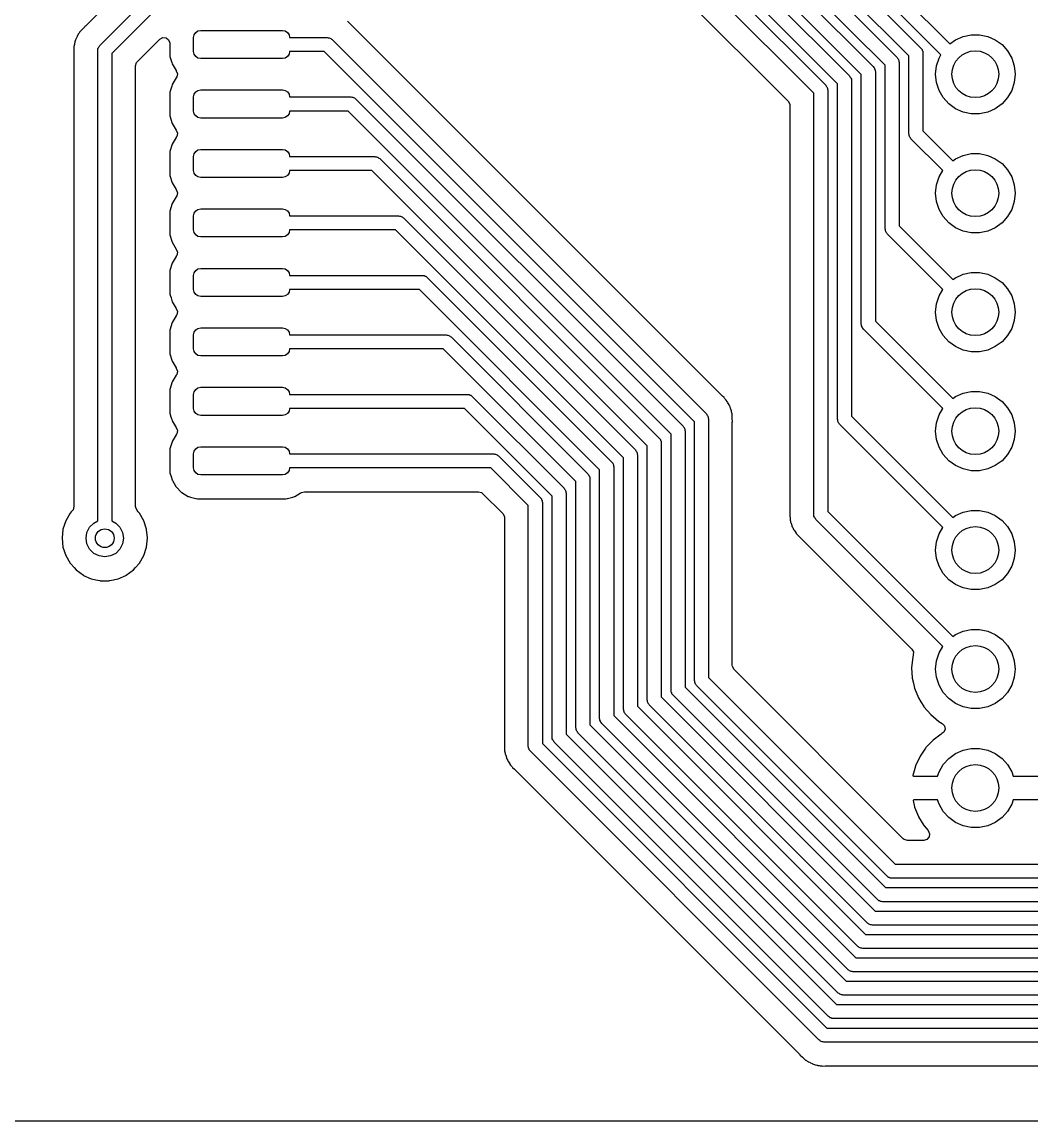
# Model space of a CAD drawing. Extents: x 122.3 to 173.5, y -134.1 to -70.4.
# Drawn here: x 139.66 to 161.21, y -134.11 to -110.64 of the extents above; entities that cross this region are included whole.
import ezdxf

# ---------------------------------------------------------------- set-up
doc = ezdxf.new("R2010")
doc.units = 0
doc.layers.add('BLACK', color=7, linetype='CONTINUOUS')

msp = doc.modelspace()

# ---------------------------------------------------------------- linework, layer by layer
at = {"layer": 'BLACK', "linetype": 'CONTINUOUS'}
for p, q in [((142.626, -94.265), (159.473, -111.112)), ((142.126, -94.4719), (158.856, -111.202)), ((159.283, -111.346), (142.37, -94.4332)), ((141.627, -94.6788), (158.348, -111.4)), ((158.6, -111.37), (141.87, -94.6401)), ((141.127, -94.8857), (157.84, -111.598)), ((158.092, -111.568), (141.371, -94.847)), ((157.076, -111.965), (140.372, -95.2608)), ((140.628, -95.0926), (157.332, -111.797)), ((157.584, -111.767), (140.871, -95.0539)), ((156.568, -112.163), (139.872, -95.4677)), ((140.128, -95.2995), (156.824, -111.995)), ((147.098, -103.412), (156.023, -112.337)), ((142.409, -109.339), (141.02, -110.728)), ((141.321, -111.146), (142.794, -109.673)), ((142.963, -109.929), (141.577, -111.314)), ((140.999, -110.746), (140.956, -110.792)), ((141.004, -110.741), (140.999, -110.746)), ((141.011, -110.736), (141.004, -110.741)), ((141.02, -110.728), (141.011, -110.736)), ((146.634, -110.651), (146.613, -110.63)), ((146.637, -110.653), (146.634, -110.651)), ((146.688, -110.702), (146.637, -110.653)), ((146.693, -110.709), (146.688, -110.702)), ((146.701, -110.717), (146.693, -110.709)), ((146.693, -110.709), (146.693, -110.709)), ((154.609, -118.626), (146.701, -110.717)), ((140.825, -110.98), (140.81, -111.008)), ((140.832, -110.967), (140.825, -110.98)), ((140.838, -110.957), (140.832, -110.967)), ((140.853, -110.921), (140.838, -110.957)), ((140.856, -110.914), (140.853, -110.921)), ((140.853, -110.921), (140.853, -110.921)), ((140.862, -110.906), (140.856, -110.914)), ((140.869, -110.897), (140.862, -110.906)), ((140.88, -110.881), (140.869, -110.897)), ((140.886, -110.869), (140.88, -110.881)), ((140.89, -110.862), (140.886, -110.869)), ((140.886, -110.869), (140.886, -110.869)), ((140.922, -110.828), (140.89, -110.862)), ((140.93, -110.819), (140.922, -110.828)), ((140.932, -110.816), (140.93, -110.819)), ((140.953, -110.795), (140.932, -110.816)), ((140.956, -110.792), (140.953, -110.795)), ((142.601, -111.009), (142.664, -110.975)), ((142.664, -110.975), (142.735, -110.98)), ((142.735, -110.98), (142.791, -111.023)), ((143.325, -110.975), (143.336, -110.918)), ((143.325, -111.275), (143.325, -110.975)), ((143.336, -110.918), (143.369, -110.869)), ((143.369, -110.869), (143.418, -110.836)), ((143.418, -110.836), (143.475, -110.825)), ((143.475, -110.825), (145.225, -110.825)), ((145.225, -110.825), (145.282, -110.836)), ((145.282, -110.836), (145.331, -110.869)), ((145.331, -110.869), (145.364, -110.918)), ((145.364, -110.918), (145.375, -110.975)), ((145.375, -110.975), (146.177, -110.975)), ((146.177, -110.975), (146.196, -110.98)), ((146.196, -110.98), (146.216, -110.98)), ((146.216, -110.98), (146.233, -110.99)), ((146.233, -110.99), (146.252, -110.995)), ((146.252, -110.995), (146.266, -111.009)), ((159.595, -111.024), (159.757, -110.952)), ((159.757, -110.952), (159.931, -110.915)), ((159.931, -110.915), (160.109, -110.915)), ((160.109, -110.915), (160.283, -110.952)), ((160.283, -110.952), (160.445, -111.024)), ((140.767, -111.21), (140.764, -111.231)), ((140.764, -111.231), (140.765, -111.239)), ((140.769, -111.19), (140.767, -111.21)), ((140.78, -111.124), (140.769, -111.169)), ((140.769, -111.169), (140.769, -111.19)), ((140.783, -111.112), (140.78, -111.124)), ((140.789, -111.075), (140.783, -111.112)), ((140.79, -111.067), (140.789, -111.075)), ((140.798, -111.047), (140.79, -111.067)), ((140.805, -111.028), (140.798, -111.047)), ((140.81, -111.008), (140.805, -111.028)), ((141.277, -111.252), (141.282, -111.233)), ((141.282, -111.213), (141.292, -111.196)), ((141.282, -111.233), (141.282, -111.213)), ((141.292, -111.196), (141.297, -111.177)), ((141.297, -111.177), (141.311, -111.163)), ((141.311, -111.163), (141.321, -111.146)), ((142.123, -111.488), (142.601, -111.009)), ((142.791, -111.023), (142.816, -111.089)), ((142.816, -111.089), (142.817, -111.098)), ((142.817, -111.098), (142.817, -111.342)), ((146.266, -111.009), (146.283, -111.019)), ((146.283, -111.019), (154.276, -119.011)), ((158.856, -111.202), (158.866, -111.219)), ((158.866, -111.219), (158.88, -111.233)), ((158.88, -111.233), (158.885, -111.252)), ((159.473, -111.112), (159.595, -111.024)), ((160.445, -111.024), (160.589, -111.128)), ((160.589, -111.128), (160.708, -111.26)), ((140.765, -111.239), (140.768, -111.277)), ((140.768, -111.277), (140.769, -111.289)), ((140.769, -111.289), (140.769, -120.991)), ((141.277, -121.299), (141.277, -111.252)), ((141.577, -111.314), (141.577, -121.299)), ((142.817, -111.342), (142.817, -111.344)), ((142.817, -111.344), (142.817, -111.344)), ((142.817, -111.344), (142.817, -111.351)), ((142.817, -111.351), (142.819, -111.379)), ((142.819, -111.379), (142.833, -111.426)), ((142.833, -111.426), (142.857, -111.509)), ((143.336, -111.332), (143.325, -111.275)), ((143.369, -111.381), (143.336, -111.332)), ((143.418, -111.414), (143.369, -111.381)), ((143.475, -111.425), (143.418, -111.414)), ((145.225, -111.425), (143.475, -111.425)), ((145.282, -111.414), (145.225, -111.425)), ((145.331, -111.381), (145.282, -111.414)), ((145.364, -111.332), (145.331, -111.381)), ((145.375, -111.275), (145.364, -111.332)), ((146.115, -111.275), (145.375, -111.275)), ((154.02, -119.18), (146.115, -111.275)), ((158.348, -111.4), (158.358, -111.417)), ((158.358, -111.417), (158.372, -111.431)), ((158.372, -111.431), (158.377, -111.45)), ((158.377, -111.45), (158.387, -111.467)), ((158.387, -111.467), (158.387, -111.487)), ((158.6, -113.03), (158.6, -111.37)), ((158.885, -111.252), (158.895, -111.269)), ((158.895, -111.269), (158.895, -111.288)), ((158.895, -111.288), (158.9, -111.308)), ((158.9, -111.308), (158.9, -112.968)), ((159.189, -111.583), (159.243, -111.414)), ((159.243, -111.414), (159.283, -111.346)), ((160.708, -111.26), (160.797, -111.414)), ((160.797, -111.414), (160.851, -111.583)), ((142.086, -111.577), (142.106, -111.509)), ((142.086, -120.991), (142.086, -111.577)), ((142.106, -111.509), (142.123, -111.488)), ((142.857, -111.509), (142.866, -111.539)), ((142.866, -111.539), (142.951, -111.682)), ((142.951, -111.682), (142.953, -111.684)), ((142.953, -111.684), (142.979, -111.749)), ((157.84, -111.598), (157.85, -111.615)), ((157.85, -111.615), (157.864, -111.629)), ((157.864, -111.629), (157.869, -111.649)), ((157.869, -111.649), (157.879, -111.666)), ((157.879, -111.666), (157.879, -111.685)), ((157.879, -111.685), (157.884, -111.704)), ((158.092, -115.062), (158.092, -111.568)), ((158.387, -111.487), (158.392, -111.506)), ((158.392, -111.506), (158.392, -115)), ((159.17, -111.76), (159.189, -111.583)), ((160.851, -111.583), (160.87, -111.76)), ((142.951, -111.838), (142.866, -111.981)), ((142.954, -111.834), (142.951, -111.838)), ((142.965, -111.818), (142.954, -111.834)), ((142.979, -111.749), (142.965, -111.818)), ((157.332, -111.797), (157.342, -111.814)), ((157.342, -111.814), (157.356, -111.828)), ((157.356, -111.828), (157.361, -111.847)), ((157.361, -111.847), (157.371, -111.864)), ((157.371, -111.864), (157.371, -111.884)), ((157.371, -111.884), (157.376, -111.903)), ((157.376, -111.903), (157.376, -119.064)), ((157.584, -117.094), (157.584, -111.767)), ((157.884, -111.704), (157.884, -117.032)), ((159.189, -111.937), (159.17, -111.76)), ((159.243, -112.106), (159.189, -111.937)), ((160.851, -111.937), (160.797, -112.106)), ((160.87, -111.76), (160.851, -111.937)), ((142.819, -112.141), (142.817, -112.178)), ((142.856, -112.014), (142.819, -112.141)), ((142.864, -111.989), (142.856, -112.014)), ((142.866, -111.981), (142.864, -111.989)), ((142.864, -111.989), (142.864, -111.989)), ((143.336, -112.188), (143.369, -112.139)), ((143.369, -112.139), (143.418, -112.106)), ((143.418, -112.106), (143.475, -112.095)), ((143.475, -112.095), (145.225, -112.095)), ((145.225, -112.095), (145.282, -112.106)), ((145.282, -112.106), (145.331, -112.139)), ((145.331, -112.139), (145.364, -112.188)), ((156.568, -121.158), (156.568, -112.163)), ((156.824, -111.995), (156.834, -112.012)), ((156.834, -112.012), (156.848, -112.026)), ((156.848, -112.026), (156.853, -112.045)), ((156.853, -112.045), (156.863, -112.062)), ((156.863, -112.062), (156.863, -112.082)), ((156.863, -112.082), (156.868, -112.101)), ((156.868, -112.101), (156.868, -121.096)), ((157.076, -119.126), (157.076, -111.965)), ((159.332, -112.26), (159.243, -112.106)), ((160.797, -112.106), (160.708, -112.26)), ((142.817, -112.178), (142.817, -112.612)), ((143.325, -112.245), (143.336, -112.188)), ((143.325, -112.545), (143.325, -112.245)), ((145.364, -112.188), (145.375, -112.245)), ((145.375, -112.245), (146.685, -112.245)), ((146.685, -112.245), (146.704, -112.25)), ((146.704, -112.25), (146.724, -112.25)), ((146.724, -112.25), (146.741, -112.26)), ((146.741, -112.26), (146.76, -112.265)), ((146.76, -112.265), (146.774, -112.279)), ((146.774, -112.279), (146.791, -112.289)), ((146.791, -112.289), (153.776, -119.274)), ((156.023, -112.337), (156.057, -112.399)), ((156.057, -112.399), (156.06, -112.426)), ((159.451, -112.392), (159.332, -112.26)), ((159.595, -112.496), (159.451, -112.392)), ((160.589, -112.392), (160.445, -112.496)), ((160.708, -112.26), (160.589, -112.392)), ((142.817, -112.612), (142.817, -112.614)), ((142.817, -112.614), (142.817, -112.614)), ((142.817, -112.614), (142.818, -112.628)), ((142.818, -112.628), (142.819, -112.649)), ((143.336, -112.602), (143.325, -112.545)), ((143.369, -112.651), (143.336, -112.602)), ((145.364, -112.602), (145.331, -112.651)), ((145.375, -112.545), (145.364, -112.602)), ((146.623, -112.545), (145.375, -112.545)), ((153.52, -119.442), (146.623, -112.545)), ((156.06, -112.426), (156.06, -121.076)), ((159.757, -112.568), (159.595, -112.496)), ((159.931, -112.605), (159.757, -112.568)), ((160.109, -112.605), (159.931, -112.605)), ((160.283, -112.568), (160.109, -112.605)), ((160.445, -112.496), (160.283, -112.568)), ((142.819, -112.649), (142.866, -112.809)), ((142.866, -112.809), (142.951, -112.952)), ((143.418, -112.684), (143.369, -112.651)), ((143.475, -112.695), (143.418, -112.684)), ((145.225, -112.695), (143.475, -112.695)), ((145.282, -112.684), (145.225, -112.695)), ((145.331, -112.651), (145.282, -112.684)), ((142.951, -113.108), (142.866, -113.251)), ((142.951, -112.952), (142.953, -112.954)), ((142.954, -113.104), (142.951, -113.108)), ((142.953, -112.954), (142.979, -113.019)), ((142.965, -113.088), (142.954, -113.104)), ((142.979, -113.019), (142.965, -113.088)), ((158.605, -113.049), (158.6, -113.03)), ((158.605, -113.069), (158.605, -113.049)), ((158.615, -113.086), (158.605, -113.069)), ((158.62, -113.105), (158.615, -113.086)), ((158.634, -113.119), (158.62, -113.105)), ((158.9, -112.968), (159.538, -113.606)), ((142.866, -113.251), (142.819, -113.411)), ((158.644, -113.136), (158.634, -113.119)), ((159.324, -113.816), (158.644, -113.136)), ((142.819, -113.418), (142.817, -113.446)), ((142.817, -113.446), (142.817, -113.448)), ((142.817, -113.448), (142.817, -113.882)), ((142.819, -113.411), (142.819, -113.418)), ((142.819, -113.418), (142.819, -113.418)), ((143.325, -113.515), (143.336, -113.458)), ((143.325, -113.815), (143.325, -113.515)), ((143.336, -113.458), (143.369, -113.409)), ((143.369, -113.409), (143.418, -113.376)), ((143.418, -113.376), (143.475, -113.365)), ((143.475, -113.365), (145.225, -113.365)), ((145.225, -113.365), (145.282, -113.376)), ((145.282, -113.376), (145.331, -113.409)), ((145.331, -113.409), (145.364, -113.458)), ((145.364, -113.458), (145.375, -113.515)), ((145.375, -113.515), (147.193, -113.515)), ((147.193, -113.515), (147.212, -113.52)), ((147.212, -113.52), (147.232, -113.52)), ((147.232, -113.52), (147.249, -113.53)), ((147.249, -113.53), (147.268, -113.535)), ((147.268, -113.535), (147.282, -113.549)), ((147.282, -113.549), (147.299, -113.559)), ((147.299, -113.559), (153.268, -119.528)), ((159.538, -113.606), (159.595, -113.564)), ((159.595, -113.564), (159.757, -113.492)), ((159.757, -113.492), (159.931, -113.455)), ((159.931, -113.455), (160.109, -113.455)), ((160.109, -113.455), (160.283, -113.492)), ((160.283, -113.492), (160.445, -113.564)), ((160.445, -113.564), (160.589, -113.668)), ((160.589, -113.668), (160.708, -113.8)), ((160.708, -113.8), (160.797, -113.954)), ((142.817, -113.882), (142.819, -113.919)), ((142.819, -113.919), (142.866, -114.079)), ((143.336, -113.872), (143.325, -113.815)), ((143.369, -113.921), (143.336, -113.872)), ((143.418, -113.954), (143.369, -113.921)), ((143.475, -113.965), (143.418, -113.954)), ((145.225, -113.965), (143.475, -113.965)), ((145.282, -113.954), (145.225, -113.965)), ((145.331, -113.921), (145.282, -113.954)), ((145.364, -113.872), (145.331, -113.921)), ((145.375, -113.815), (145.364, -113.872)), ((147.131, -113.815), (145.375, -113.815)), ((153.012, -119.696), (147.131, -113.815)), ((159.189, -114.123), (159.243, -113.954)), ((159.243, -113.954), (159.324, -113.816)), ((160.797, -113.954), (160.851, -114.123)), ((142.866, -114.079), (142.951, -114.222)), ((142.951, -114.222), (142.953, -114.224)), ((142.953, -114.224), (142.979, -114.289)), ((159.17, -114.3), (159.189, -114.123)), ((160.851, -114.123), (160.87, -114.3)), ((142.951, -114.378), (142.866, -114.521)), ((142.954, -114.374), (142.951, -114.378)), ((142.965, -114.358), (142.954, -114.374)), ((142.979, -114.289), (142.965, -114.358)), ((159.189, -114.477), (159.17, -114.3)), ((159.243, -114.646), (159.189, -114.477)), ((160.851, -114.477), (160.797, -114.646)), ((160.87, -114.3), (160.851, -114.477)), ((142.819, -114.688), (142.817, -114.715)), ((142.817, -114.715), (142.817, -114.718)), ((142.817, -114.718), (142.817, -115.152)), ((142.866, -114.521), (142.819, -114.681)), ((142.819, -114.681), (142.819, -114.688)), ((142.819, -114.688), (142.819, -114.688)), ((143.325, -114.785), (143.336, -114.728)), ((143.336, -114.728), (143.369, -114.679)), ((143.369, -114.679), (143.418, -114.646)), ((143.418, -114.646), (143.475, -114.635)), ((143.475, -114.635), (145.225, -114.635)), ((145.225, -114.635), (145.282, -114.646)), ((145.282, -114.646), (145.331, -114.679)), ((145.331, -114.679), (145.364, -114.728)), ((145.364, -114.728), (145.375, -114.785)), ((159.332, -114.8), (159.243, -114.646)), ((160.797, -114.646), (160.708, -114.8)), ((143.325, -115.085), (143.325, -114.785)), ((145.375, -114.785), (147.701, -114.785)), ((147.701, -114.785), (147.72, -114.79)), ((147.72, -114.79), (147.74, -114.79)), ((147.74, -114.79), (147.757, -114.8)), ((147.757, -114.8), (147.776, -114.805)), ((147.776, -114.805), (147.79, -114.819)), ((147.79, -114.819), (147.807, -114.829)), ((147.807, -114.829), (152.76, -119.782)), ((159.451, -114.932), (159.332, -114.8)), ((159.595, -115.036), (159.451, -114.932)), ((160.589, -114.932), (160.445, -115.036)), ((160.708, -114.8), (160.589, -114.932)), ((142.817, -115.152), (142.819, -115.189)), ((142.819, -115.189), (142.866, -115.349)), ((143.336, -115.142), (143.325, -115.085)), ((143.369, -115.191), (143.336, -115.142)), ((143.418, -115.224), (143.369, -115.191)), ((145.331, -115.191), (145.282, -115.224)), ((145.364, -115.142), (145.331, -115.191)), ((145.375, -115.085), (145.364, -115.142)), ((147.639, -115.085), (145.375, -115.085)), ((152.504, -119.95), (147.639, -115.085)), ((158.097, -115.081), (158.092, -115.062)), ((158.097, -115.101), (158.097, -115.081)), ((158.107, -115.118), (158.097, -115.101)), ((158.112, -115.137), (158.107, -115.118)), ((158.126, -115.151), (158.112, -115.137)), ((158.136, -115.168), (158.126, -115.151)), ((159.324, -116.356), (158.136, -115.168)), ((158.392, -115), (159.538, -116.146)), ((159.757, -115.108), (159.595, -115.036)), ((159.931, -115.145), (159.757, -115.108)), ((160.109, -115.145), (159.931, -115.145)), ((160.283, -115.108), (160.109, -115.145)), ((160.445, -115.036), (160.283, -115.108)), ((142.866, -115.349), (142.951, -115.492)), ((143.475, -115.235), (143.418, -115.224)), ((145.225, -115.235), (143.475, -115.235)), ((145.282, -115.224), (145.225, -115.235)), ((142.951, -115.648), (142.866, -115.791)), ((142.951, -115.492), (142.953, -115.494)), ((142.954, -115.644), (142.951, -115.648)), ((142.953, -115.494), (142.979, -115.559)), ((142.965, -115.628), (142.954, -115.644)), ((142.979, -115.559), (142.965, -115.628)), ((142.866, -115.791), (142.819, -115.951)), ((143.369, -115.949), (143.418, -115.916)), ((143.418, -115.916), (143.475, -115.905)), ((143.475, -115.905), (145.225, -115.905)), ((145.225, -115.905), (145.282, -115.916)), ((145.282, -115.916), (145.331, -115.949)), ((142.819, -115.958), (142.817, -115.986)), ((142.817, -115.986), (142.817, -115.988)), ((142.817, -115.988), (142.817, -116.422)), ((142.819, -115.951), (142.819, -115.958)), ((142.819, -115.958), (142.819, -115.958)), ((143.325, -116.055), (143.336, -115.998)), ((143.325, -116.355), (143.325, -116.055)), ((143.336, -115.998), (143.369, -115.949)), ((145.331, -115.949), (145.364, -115.998)), ((145.364, -115.998), (145.375, -116.055)), ((145.375, -116.055), (148.209, -116.055)), ((148.209, -116.055), (148.228, -116.06)), ((148.228, -116.06), (148.248, -116.06)), ((148.248, -116.06), (148.265, -116.07)), ((148.265, -116.07), (148.284, -116.075)), ((148.284, -116.075), (148.298, -116.089)), ((148.298, -116.089), (148.315, -116.099)), ((148.315, -116.099), (152.252, -120.036)), ((159.538, -116.146), (159.595, -116.104)), ((159.595, -116.104), (159.757, -116.032)), ((159.757, -116.032), (159.931, -115.995)), ((159.931, -115.995), (160.109, -115.995)), ((160.109, -115.995), (160.283, -116.032)), ((160.283, -116.032), (160.445, -116.104)), ((160.445, -116.104), (160.589, -116.208)), ((143.336, -116.412), (143.325, -116.355)), ((145.375, -116.355), (145.364, -116.412)), ((148.147, -116.355), (145.375, -116.355)), ((151.996, -120.204), (148.147, -116.355)), ((159.243, -116.494), (159.324, -116.356)), ((160.589, -116.208), (160.708, -116.34)), ((160.708, -116.34), (160.797, -116.494)), ((142.817, -116.422), (142.817, -116.424)), ((142.817, -116.424), (142.817, -116.424)), ((142.817, -116.424), (142.819, -116.448)), ((142.819, -116.448), (142.819, -116.459)), ((142.819, -116.459), (142.842, -116.536)), ((142.842, -116.536), (142.857, -116.59)), ((142.857, -116.59), (142.866, -116.619)), ((142.866, -116.619), (142.951, -116.762)), ((143.369, -116.461), (143.336, -116.412)), ((143.418, -116.494), (143.369, -116.461)), ((143.475, -116.505), (143.418, -116.494)), ((145.225, -116.505), (143.475, -116.505)), ((145.282, -116.494), (145.225, -116.505)), ((145.331, -116.461), (145.282, -116.494)), ((145.364, -116.412), (145.331, -116.461)), ((159.189, -116.663), (159.243, -116.494)), ((160.797, -116.494), (160.851, -116.663)), ((142.951, -116.762), (142.953, -116.764)), ((142.953, -116.764), (142.979, -116.829)), ((142.979, -116.829), (142.965, -116.898)), ((159.17, -116.84), (159.189, -116.663)), ((159.189, -117.017), (159.17, -116.84)), ((160.851, -116.663), (160.87, -116.84)), ((160.87, -116.84), (160.851, -117.017)), ((142.866, -117.061), (142.819, -117.221)), ((142.951, -116.918), (142.866, -117.061)), ((142.954, -116.914), (142.951, -116.918)), ((142.965, -116.898), (142.954, -116.914)), ((157.589, -117.113), (157.584, -117.094)), ((157.884, -117.032), (159.538, -118.686)), ((159.243, -117.186), (159.189, -117.017)), ((160.851, -117.017), (160.797, -117.186)), ((142.819, -117.221), (142.817, -117.258)), ((142.817, -117.258), (142.817, -117.692)), ((143.325, -117.325), (143.336, -117.268)), ((143.325, -117.625), (143.325, -117.325)), ((143.336, -117.268), (143.369, -117.219)), ((143.369, -117.219), (143.418, -117.186)), ((143.418, -117.186), (143.475, -117.175)), ((143.475, -117.175), (145.225, -117.175)), ((145.225, -117.175), (145.282, -117.186)), ((145.282, -117.186), (145.331, -117.219)), ((145.331, -117.219), (145.364, -117.268)), ((145.364, -117.268), (145.375, -117.325)), ((145.375, -117.325), (148.717, -117.325)), ((148.717, -117.325), (148.736, -117.33)), ((148.736, -117.33), (148.756, -117.33)), ((148.756, -117.33), (148.773, -117.34)), ((157.589, -117.133), (157.589, -117.113)), ((157.599, -117.15), (157.589, -117.133)), ((157.604, -117.169), (157.599, -117.15)), ((157.618, -117.183), (157.604, -117.169)), ((157.628, -117.2), (157.618, -117.183)), ((159.324, -118.896), (157.628, -117.2)), ((159.332, -117.34), (159.243, -117.186)), ((160.797, -117.186), (160.708, -117.34)), ((148.773, -117.34), (148.792, -117.345)), ((148.792, -117.345), (148.806, -117.359)), ((148.806, -117.359), (148.823, -117.369)), ((148.823, -117.369), (151.744, -120.29)), ((159.451, -117.472), (159.332, -117.34)), ((159.595, -117.576), (159.451, -117.472)), ((160.589, -117.472), (160.445, -117.576)), ((160.708, -117.34), (160.589, -117.472)), ((142.817, -117.692), (142.819, -117.729)), ((142.819, -117.729), (142.866, -117.889)), ((143.336, -117.682), (143.325, -117.625)), ((143.369, -117.731), (143.336, -117.682)), ((143.418, -117.764), (143.369, -117.731)), ((143.475, -117.775), (143.418, -117.764)), ((145.225, -117.775), (143.475, -117.775)), ((145.282, -117.764), (145.225, -117.775)), ((145.331, -117.731), (145.282, -117.764)), ((145.364, -117.682), (145.331, -117.731)), ((145.375, -117.625), (145.364, -117.682)), ((148.655, -117.625), (145.375, -117.625)), ((151.488, -120.458), (148.655, -117.625)), ((159.757, -117.648), (159.595, -117.576)), ((159.931, -117.685), (159.757, -117.648)), ((160.109, -117.685), (159.931, -117.685)), ((160.283, -117.648), (160.109, -117.685)), ((160.445, -117.576), (160.283, -117.648)), ((142.866, -117.889), (142.951, -118.032)), ((142.951, -118.032), (142.953, -118.034)), ((142.953, -118.034), (142.979, -118.099)), ((142.951, -118.188), (142.866, -118.331)), ((142.954, -118.184), (142.951, -118.188)), ((142.965, -118.168), (142.954, -118.184)), ((142.979, -118.099), (142.965, -118.168)), ((142.819, -118.498), (142.817, -118.526)), ((142.866, -118.331), (142.819, -118.491)), ((142.819, -118.491), (142.819, -118.498)), ((142.819, -118.498), (142.819, -118.498)), ((143.336, -118.538), (143.369, -118.489)), ((143.369, -118.489), (143.418, -118.456)), ((143.418, -118.456), (143.475, -118.445)), ((143.475, -118.445), (145.225, -118.445)), ((145.225, -118.445), (145.282, -118.456)), ((145.282, -118.456), (145.331, -118.489)), ((145.331, -118.489), (145.364, -118.538)), ((142.817, -118.526), (142.817, -118.528)), ((142.817, -118.528), (142.817, -118.962)), ((143.325, -118.595), (143.336, -118.538)), ((143.325, -118.895), (143.325, -118.595)), ((145.364, -118.538), (145.375, -118.595)), ((145.375, -118.595), (149.169, -118.595)), ((149.169, -118.595), (149.188, -118.6)), ((149.188, -118.6), (149.208, -118.6)), ((149.208, -118.6), (149.225, -118.61)), ((149.225, -118.61), (149.244, -118.615)), ((149.244, -118.615), (149.258, -118.629)), ((149.258, -118.629), (149.275, -118.639)), ((149.275, -118.639), (151.236, -120.6)), ((154.618, -118.634), (154.609, -118.626)), ((154.653, -118.663), (154.618, -118.634)), ((154.658, -118.67), (154.653, -118.663)), ((154.666, -118.681), (154.658, -118.67)), ((154.658, -118.67), (154.658, -118.67)), ((154.679, -118.696), (154.666, -118.681)), ((154.694, -118.711), (154.679, -118.696)), ((154.698, -118.718), (154.694, -118.711)), ((154.717, -118.75), (154.698, -118.718)), ((154.698, -118.718), (154.698, -118.718)), ((159.538, -118.686), (159.595, -118.644)), ((159.595, -118.644), (159.757, -118.572)), ((159.757, -118.572), (159.931, -118.535)), ((159.931, -118.535), (160.109, -118.535)), ((160.109, -118.535), (160.283, -118.572)), ((160.283, -118.572), (160.445, -118.644)), ((160.445, -118.644), (160.589, -118.748)), ((142.817, -118.962), (142.817, -118.964)), ((142.817, -118.964), (142.817, -118.964)), ((142.817, -118.964), (142.818, -118.986)), ((143.336, -118.952), (143.325, -118.895)), ((143.369, -119.001), (143.336, -118.952)), ((145.364, -118.952), (145.331, -119.001)), ((145.375, -118.895), (145.364, -118.952)), ((149.107, -118.895), (145.375, -118.895)), ((150.98, -120.768), (149.107, -118.895)), ((154.724, -118.76), (154.717, -118.75)), ((154.751, -118.798), (154.724, -118.76)), ((154.759, -118.817), (154.751, -118.798)), ((154.759, -118.818), (154.759, -118.817)), ((154.768, -118.835), (154.759, -118.818)), ((154.779, -118.854), (154.768, -118.835)), ((154.781, -118.862), (154.779, -118.854)), ((154.792, -118.898), (154.781, -118.862)), ((154.795, -118.909), (154.792, -118.898)), ((154.809, -118.945), (154.795, -118.909)), ((154.812, -118.952), (154.809, -118.945)), ((154.809, -118.945), (154.809, -118.945)), ((154.813, -118.96), (154.812, -118.952)), ((154.815, -118.974), (154.813, -118.96)), ((154.813, -118.96), (154.813, -118.96)), ((154.819, -118.993), (154.815, -118.974)), ((159.243, -119.034), (159.324, -118.896)), ((160.589, -118.748), (160.708, -118.88)), ((160.708, -118.88), (160.797, -119.034)), ((142.818, -118.986), (142.819, -118.999)), ((142.819, -118.999), (142.841, -119.072)), ((142.841, -119.072), (142.857, -119.13)), ((142.857, -119.13), (142.866, -119.159)), ((142.866, -119.159), (142.951, -119.302)), ((143.418, -119.034), (143.369, -119.001)), ((143.475, -119.045), (143.418, -119.034)), ((145.225, -119.045), (143.475, -119.045)), ((145.282, -119.034), (145.225, -119.045)), ((145.331, -119.001), (145.282, -119.034)), ((154.02, -124.706), (154.02, -119.18)), ((154.276, -119.011), (154.285, -119.029)), ((154.285, -119.029), (154.299, -119.043)), ((154.299, -119.043), (154.305, -119.062)), ((154.305, -119.062), (154.314, -119.079)), ((154.314, -119.079), (154.314, -119.098)), ((154.314, -119.098), (154.32, -119.118)), ((154.32, -119.118), (154.32, -124.643)), ((154.825, -119.014), (154.819, -118.993)), ((154.825, -119.022), (154.825, -119.014)), ((154.827, -119.06), (154.825, -119.022)), ((154.827, -119.072), (154.827, -119.06)), ((154.828, -119.076), (154.827, -119.072)), ((154.828, -119.105), (154.828, -119.076)), ((154.828, -119.109), (154.828, -119.105)), ((154.83, -119.18), (154.828, -119.109)), ((154.828, -119.2), (154.829, -119.188)), ((154.828, -124.381), (154.828, -119.2)), ((154.829, -119.188), (154.83, -119.18)), ((154.829, -119.188), (154.829, -119.188)), ((157.081, -119.145), (157.076, -119.126)), ((157.081, -119.165), (157.081, -119.145)), ((157.091, -119.182), (157.081, -119.165)), ((157.096, -119.201), (157.091, -119.182)), ((157.11, -119.215), (157.096, -119.201)), ((157.376, -119.064), (159.538, -121.226)), ((159.17, -119.38), (159.189, -119.203)), ((159.189, -119.203), (159.243, -119.034)), ((160.797, -119.034), (160.851, -119.203)), ((160.851, -119.203), (160.87, -119.38)), ((142.951, -119.302), (142.953, -119.304)), ((142.953, -119.304), (142.979, -119.369)), ((142.965, -119.438), (142.954, -119.454)), ((142.979, -119.369), (142.965, -119.438)), ((153.52, -124.912), (153.52, -119.442)), ((153.776, -119.274), (153.786, -119.291)), ((153.786, -119.291), (153.8, -119.305)), ((153.8, -119.305), (153.805, -119.324)), ((153.805, -119.324), (153.815, -119.341)), ((153.815, -119.341), (153.815, -119.361)), ((153.815, -119.361), (153.82, -119.38)), ((153.82, -119.38), (153.82, -124.85)), ((157.12, -119.232), (157.11, -119.215)), ((159.324, -121.436), (157.12, -119.232)), ((159.189, -119.557), (159.17, -119.38)), ((160.87, -119.38), (160.851, -119.557)), ((142.851, -119.654), (142.819, -119.761)), ((142.864, -119.609), (142.851, -119.654)), ((142.866, -119.601), (142.864, -119.609)), ((142.864, -119.609), (142.864, -119.609)), ((142.951, -119.458), (142.866, -119.601)), ((142.954, -119.454), (142.951, -119.458)), ((153.268, -119.528), (153.278, -119.545)), ((153.278, -119.545), (153.292, -119.559)), ((153.292, -119.559), (153.297, -119.578)), ((153.297, -119.578), (153.307, -119.595)), ((153.307, -119.595), (153.307, -119.615)), ((153.307, -119.615), (153.312, -119.634)), ((153.312, -119.634), (153.312, -125.057)), ((159.243, -119.726), (159.189, -119.557)), ((160.851, -119.557), (160.797, -119.726)), ((142.819, -119.761), (142.817, -119.798)), ((142.817, -119.798), (142.817, -120.232)), ((143.325, -119.865), (143.336, -119.808)), ((143.325, -120.165), (143.325, -119.865)), ((143.336, -119.808), (143.369, -119.759)), ((143.369, -119.759), (143.418, -119.726)), ((143.418, -119.726), (143.475, -119.715)), ((143.475, -119.715), (145.225, -119.715)), ((145.225, -119.715), (145.282, -119.726)), ((145.282, -119.726), (145.331, -119.759)), ((145.331, -119.759), (145.364, -119.808)), ((145.364, -119.808), (145.375, -119.865)), ((145.375, -119.865), (149.733, -119.865)), ((149.733, -119.865), (149.752, -119.87)), ((149.752, -119.87), (149.772, -119.87)), ((149.772, -119.87), (149.789, -119.88)), ((149.789, -119.88), (149.808, -119.885)), ((149.808, -119.885), (149.822, -119.899)), ((149.822, -119.899), (149.839, -119.909)), ((149.839, -119.909), (150.728, -120.798)), ((152.76, -119.782), (152.77, -119.799)), ((152.77, -119.799), (152.784, -119.813)), ((152.784, -119.813), (152.789, -119.832)), ((152.789, -119.832), (152.799, -119.849)), ((152.799, -119.849), (152.799, -119.869)), ((152.799, -119.869), (152.804, -119.888)), ((152.804, -119.888), (152.804, -125.255)), ((153.012, -125.119), (153.012, -119.696)), ((159.332, -119.88), (159.243, -119.726)), ((159.451, -120.012), (159.332, -119.88)), ((160.708, -119.88), (160.589, -120.012)), ((160.797, -119.726), (160.708, -119.88)), ((152.252, -120.036), (152.262, -120.053)), ((152.262, -120.053), (152.276, -120.067)), ((152.276, -120.067), (152.281, -120.086)), ((152.281, -120.086), (152.291, -120.103)), ((152.291, -120.103), (152.291, -120.123)), ((152.291, -120.123), (152.296, -120.142)), ((152.296, -120.142), (152.296, -125.454)), ((152.504, -125.317), (152.504, -119.95)), ((159.595, -120.116), (159.451, -120.012)), ((159.757, -120.188), (159.595, -120.116)), ((160.445, -120.116), (160.283, -120.188)), ((160.589, -120.012), (160.445, -120.116)), ((142.817, -120.232), (142.817, -120.234)), ((142.817, -120.234), (142.817, -120.234)), ((142.817, -120.234), (142.818, -120.255)), ((142.818, -120.255), (142.819, -120.269)), ((142.819, -120.269), (142.843, -120.35)), ((142.843, -120.35), (142.864, -120.421)), ((143.336, -120.222), (143.325, -120.165)), ((143.369, -120.271), (143.336, -120.222)), ((143.418, -120.304), (143.369, -120.271)), ((143.475, -120.315), (143.418, -120.304)), ((145.225, -120.315), (143.475, -120.315)), ((145.282, -120.304), (145.225, -120.315)), ((145.331, -120.271), (145.282, -120.304)), ((145.364, -120.222), (145.331, -120.271)), ((145.375, -120.165), (145.364, -120.222)), ((149.671, -120.165), (145.375, -120.165)), ((150.472, -120.966), (149.671, -120.165)), ((151.744, -120.29), (151.754, -120.307)), ((151.754, -120.307), (151.768, -120.321)), ((151.768, -120.321), (151.773, -120.34)), ((151.773, -120.34), (151.783, -120.357)), ((151.783, -120.357), (151.783, -120.377)), ((151.783, -120.377), (151.788, -120.396)), ((151.996, -125.516), (151.996, -120.204)), ((159.931, -120.225), (159.757, -120.188)), ((160.109, -120.225), (159.931, -120.225)), ((160.283, -120.188), (160.109, -120.225)), ((142.864, -120.421), (142.866, -120.429)), ((142.866, -120.429), (142.87, -120.435)), ((142.87, -120.435), (142.947, -120.565)), ((142.947, -120.565), (142.947, -120.565)), ((142.947, -120.565), (142.951, -120.572)), ((142.951, -120.572), (143.068, -120.689)), ((151.236, -120.6), (151.246, -120.617)), ((151.246, -120.617), (151.26, -120.631)), ((151.488, -125.714), (151.488, -120.458)), ((151.788, -120.396), (151.788, -125.652)), ((143.068, -120.689), (143.075, -120.693)), ((143.075, -120.693), (143.075, -120.693)), ((143.075, -120.693), (143.15, -120.738)), ((143.15, -120.738), (143.211, -120.774)), ((143.211, -120.774), (143.219, -120.776)), ((143.219, -120.776), (143.219, -120.776)), ((143.219, -120.776), (143.258, -120.788)), ((143.258, -120.788), (143.371, -120.821)), ((143.371, -120.821), (143.378, -120.821)), ((143.378, -120.821), (143.378, -120.821)), ((143.378, -120.821), (143.406, -120.823)), ((143.406, -120.823), (143.406, -120.823)), ((143.406, -120.823), (143.408, -120.824)), ((143.408, -120.824), (145.292, -120.824)), ((145.292, -120.824), (145.294, -120.823)), ((145.294, -120.823), (145.322, -120.821)), ((145.294, -120.823), (145.294, -120.823)), ((145.322, -120.821), (145.322, -120.821)), ((145.322, -120.821), (145.329, -120.821)), ((145.329, -120.821), (145.442, -120.788)), ((145.442, -120.788), (145.481, -120.776)), ((145.481, -120.776), (145.489, -120.774)), ((145.481, -120.776), (145.481, -120.776)), ((145.489, -120.774), (145.602, -120.707)), ((145.602, -120.707), (145.629, -120.691)), ((145.629, -120.691), (145.693, -120.674)), ((145.693, -120.674), (149.408, -120.674)), ((149.408, -120.674), (149.476, -120.694)), ((149.476, -120.694), (149.497, -120.71)), ((149.497, -120.71), (149.927, -121.14)), ((150.728, -120.798), (150.738, -120.815)), ((150.738, -120.815), (150.752, -120.829)), ((150.752, -120.829), (150.757, -120.848)), ((150.757, -120.848), (150.767, -120.865)), ((150.98, -125.913), (150.98, -120.768)), ((151.26, -120.631), (151.265, -120.65)), ((151.265, -120.65), (151.275, -120.667)), ((151.275, -120.667), (151.275, -120.687)), ((151.275, -120.687), (151.28, -120.706)), ((151.28, -120.706), (151.28, -125.85)), ((140.736, -121.076), (140.711, -121.103)), ((140.749, -121.059), (140.736, -121.076)), ((140.769, -120.991), (140.749, -121.059)), ((142.087, -121.012), (142.086, -120.991)), ((142.118, -121.076), (142.087, -121.012)), ((142.143, -121.103), (142.118, -121.076)), ((150.472, -126.111), (150.472, -120.966)), ((150.767, -120.865), (150.767, -120.885)), ((150.767, -120.885), (150.772, -120.904)), ((150.772, -120.904), (150.772, -126.049)), ((156.059, -121.088), (156.057, -121.096)), ((156.06, -121.076), (156.059, -121.088)), ((159.757, -121.112), (159.931, -121.075)), ((159.931, -121.075), (160.109, -121.075)), ((160.109, -121.075), (160.283, -121.112)), ((140.593, -121.294), (140.534, -121.476)), ((140.688, -121.129), (140.593, -121.294)), ((140.711, -121.103), (140.688, -121.129)), ((141.192, -121.342), (141.277, -121.299)), ((141.577, -121.299), (141.662, -121.342)), ((142.166, -121.129), (142.143, -121.103)), ((142.262, -121.294), (142.166, -121.129)), ((142.321, -121.476), (142.262, -121.294)), ((149.927, -121.14), (149.961, -121.202)), ((149.961, -121.202), (149.964, -121.229)), ((149.964, -121.229), (149.964, -126.029)), ((156.057, -121.096), (156.057, -121.103)), ((156.057, -121.103), (156.059, -121.166)), ((156.059, -121.166), (156.06, -121.17)), ((156.06, -121.17), (156.06, -121.199)), ((156.06, -121.199), (156.06, -121.204)), ((156.06, -121.204), (156.061, -121.216)), ((156.061, -121.216), (156.062, -121.262)), ((156.062, -121.262), (156.066, -121.273)), ((156.066, -121.273), (156.068, -121.282)), ((156.068, -121.282), (156.072, -121.302)), ((156.072, -121.302), (156.075, -121.323)), ((156.075, -121.323), (156.078, -121.33)), ((156.573, -121.177), (156.568, -121.158)), ((156.573, -121.197), (156.573, -121.177)), ((156.583, -121.214), (156.573, -121.197)), ((156.588, -121.233), (156.583, -121.214)), ((156.602, -121.247), (156.588, -121.233)), ((156.612, -121.264), (156.602, -121.247)), ((159.324, -123.976), (156.612, -121.264)), ((156.868, -121.096), (159.538, -123.766)), ((159.538, -121.226), (159.595, -121.184)), ((159.595, -121.184), (159.757, -121.112)), ((160.283, -121.112), (160.445, -121.184)), ((160.445, -121.184), (160.589, -121.288)), ((160.589, -121.288), (160.708, -121.42)), ((140.533, -121.483), (140.514, -121.659)), ((140.534, -121.476), (140.533, -121.483)), ((140.533, -121.483), (140.533, -121.483)), ((141.027, -121.666), (141.047, -121.542)), ((141.047, -121.542), (141.104, -121.431)), ((141.104, -121.431), (141.192, -121.342)), ((141.662, -121.342), (141.751, -121.431)), ((141.751, -121.431), (141.808, -121.542)), ((141.808, -121.542), (141.827, -121.666)), ((142.321, -121.483), (142.321, -121.476)), ((142.34, -121.659), (142.321, -121.483)), ((142.321, -121.483), (142.321, -121.483)), ((156.078, -121.33), (156.078, -121.33)), ((156.078, -121.33), (156.092, -121.366)), ((156.092, -121.366), (156.096, -121.377)), ((156.096, -121.377), (156.109, -121.422)), ((156.109, -121.422), (156.12, -121.44)), ((156.12, -121.44), (156.128, -121.458)), ((156.128, -121.458), (156.136, -121.478)), ((156.136, -121.478), (156.148, -121.493)), ((156.148, -121.493), (156.164, -121.515)), ((156.164, -121.515), (156.17, -121.525)), ((156.17, -121.525), (156.19, -121.558)), ((156.19, -121.558), (156.19, -121.558)), ((156.19, -121.558), (156.194, -121.565)), ((159.243, -121.574), (159.324, -121.436)), ((160.708, -121.42), (160.797, -121.574)), ((140.514, -121.659), (140.514, -121.666)), ((140.514, -121.666), (140.534, -121.856)), ((141.047, -121.79), (141.027, -121.666)), ((141.104, -121.901), (141.047, -121.79)), ((141.808, -121.79), (141.751, -121.901)), ((141.827, -121.666), (141.808, -121.79)), ((142.321, -121.856), (142.341, -121.666)), ((142.341, -121.666), (142.34, -121.659)), ((156.194, -121.565), (156.209, -121.58)), ((156.209, -121.58), (156.222, -121.595)), ((156.222, -121.595), (156.234, -121.612)), ((156.234, -121.612), (156.27, -121.642)), ((156.27, -121.642), (156.279, -121.65)), ((156.279, -121.65), (158.662, -124.033)), ((159.17, -121.92), (159.189, -121.743)), ((159.189, -121.743), (159.243, -121.574)), ((160.797, -121.574), (160.851, -121.743)), ((160.851, -121.743), (160.87, -121.92)), ((140.534, -121.856), (140.593, -122.038)), ((141.192, -121.99), (141.104, -121.901)), ((141.304, -122.046), (141.192, -121.99)), ((141.662, -121.99), (141.551, -122.046)), ((141.751, -121.901), (141.662, -121.99)), ((142.262, -122.038), (142.321, -121.856)), ((159.189, -122.097), (159.17, -121.92)), ((160.87, -121.92), (160.851, -122.097)), ((140.593, -122.038), (140.688, -122.203)), ((140.688, -122.203), (140.693, -122.208)), ((140.693, -122.208), (140.693, -122.208)), ((140.693, -122.208), (140.771, -122.295)), ((141.427, -122.066), (141.304, -122.046)), ((141.551, -122.046), (141.427, -122.066)), ((142.083, -122.295), (142.162, -122.208)), ((142.162, -122.208), (142.166, -122.203)), ((142.162, -122.208), (142.162, -122.208)), ((142.166, -122.203), (142.262, -122.038)), ((159.243, -122.266), (159.189, -122.097)), ((160.851, -122.097), (160.797, -122.266)), ((140.771, -122.295), (140.816, -122.345)), ((140.816, -122.345), (140.97, -122.457)), ((140.97, -122.457), (140.976, -122.46)), ((140.976, -122.46), (140.976, -122.46)), ((140.976, -122.46), (141.139, -122.532)), ((141.716, -122.532), (141.878, -122.46)), ((141.878, -122.46), (141.884, -122.457)), ((141.878, -122.46), (141.878, -122.46)), ((141.884, -122.457), (142.038, -122.345)), ((142.038, -122.345), (142.083, -122.295)), ((159.332, -122.42), (159.243, -122.266)), ((159.451, -122.552), (159.332, -122.42)), ((160.708, -122.42), (160.589, -122.552)), ((160.797, -122.266), (160.708, -122.42)), ((141.139, -122.532), (141.145, -122.535)), ((141.145, -122.535), (141.238, -122.555)), ((141.238, -122.555), (141.325, -122.573)), ((141.325, -122.573), (141.325, -122.573)), ((141.325, -122.573), (141.332, -122.575)), ((141.332, -122.575), (141.523, -122.575)), ((141.523, -122.575), (141.529, -122.573)), ((141.529, -122.573), (141.616, -122.555)), ((141.529, -122.573), (141.529, -122.573)), ((141.616, -122.555), (141.709, -122.535)), ((141.709, -122.535), (141.716, -122.532)), ((159.595, -122.656), (159.451, -122.552)), ((159.757, -122.728), (159.595, -122.656)), ((159.931, -122.765), (159.757, -122.728)), ((160.283, -122.728), (160.109, -122.765)), ((160.445, -122.656), (160.283, -122.728)), ((160.589, -122.552), (160.445, -122.656)), ((160.109, -122.765), (159.931, -122.765)), ((159.595, -123.724), (159.757, -123.652)), ((159.757, -123.652), (159.931, -123.615)), ((159.931, -123.615), (160.109, -123.615)), ((160.109, -123.615), (160.283, -123.652)), ((160.283, -123.652), (160.445, -123.724)), ((159.538, -123.766), (159.595, -123.724)), ((160.445, -123.724), (160.589, -123.828)), ((160.589, -123.828), (160.708, -123.96)), ((158.662, -124.033), (158.696, -124.096)), ((158.696, -124.096), (158.694, -124.156)), ((159.189, -124.283), (159.243, -124.114)), ((159.243, -124.114), (159.324, -123.976)), ((160.708, -123.96), (160.797, -124.114)), ((160.797, -124.114), (160.851, -124.283)), ((158.681, -124.205), (158.657, -124.427)), ((158.694, -124.156), (158.681, -124.205)), ((159.17, -124.46), (159.189, -124.283)), ((160.851, -124.283), (160.87, -124.46)), ((154.831, -124.407), (154.828, -124.381)), ((154.865, -124.47), (154.831, -124.407)), ((158.478, -128.083), (154.865, -124.47)), ((158.657, -124.427), (158.658, -124.432)), ((158.658, -124.432), (158.658, -124.432)), ((158.658, -124.432), (158.67, -124.645)), ((159.189, -124.637), (159.17, -124.46)), ((160.87, -124.46), (160.851, -124.637)), ((154.025, -124.725), (154.02, -124.706)), ((154.025, -124.744), (154.025, -124.725)), ((154.034, -124.761), (154.025, -124.744)), ((154.04, -124.781), (154.034, -124.761)), ((154.054, -124.794), (154.04, -124.781)), ((154.063, -124.812), (154.054, -124.794)), ((158.136, -128.884), (154.063, -124.812)), ((154.32, -124.643), (158.304, -128.628)), ((158.67, -124.645), (158.67, -124.65)), ((158.67, -124.65), (158.671, -124.655)), ((158.671, -124.655), (158.671, -124.655)), ((158.671, -124.655), (158.695, -124.761)), ((158.695, -124.761), (158.719, -124.868)), ((159.243, -124.806), (159.189, -124.637)), ((159.332, -124.96), (159.243, -124.806)), ((160.797, -124.806), (160.708, -124.96)), ((160.851, -124.637), (160.797, -124.806)), ((153.312, -125.057), (157.882, -129.627)), ((153.525, -124.931), (153.52, -124.912)), ((153.525, -124.951), (153.525, -124.931)), ((153.535, -124.968), (153.525, -124.951)), ((153.54, -124.987), (153.535, -124.968)), ((153.554, -125.001), (153.54, -124.987)), ((153.564, -125.018), (153.554, -125.001)), ((157.929, -129.384), (153.564, -125.018)), ((153.82, -124.85), (158.097, -129.128)), ((158.719, -124.868), (158.803, -125.075)), ((158.803, -125.075), (158.855, -125.159)), ((159.451, -125.092), (159.332, -124.96)), ((160.708, -124.96), (160.589, -125.092)), ((152.804, -125.255), (157.675, -130.127)), ((153.017, -125.138), (153.012, -125.119)), ((153.017, -125.158), (153.017, -125.138)), ((153.027, -125.175), (153.017, -125.158)), ((153.032, -125.194), (153.027, -125.175)), ((153.046, -125.208), (153.032, -125.194)), ((153.056, -125.225), (153.046, -125.208)), ((157.714, -129.883), (153.056, -125.225)), ((158.855, -125.159), (158.917, -125.261)), ((158.917, -125.261), (158.92, -125.265)), ((158.92, -125.265), (159.066, -125.434)), ((159.595, -125.196), (159.451, -125.092)), ((159.757, -125.268), (159.595, -125.196)), ((159.931, -125.305), (159.757, -125.268)), ((160.109, -125.305), (159.931, -125.305)), ((160.283, -125.268), (160.109, -125.305)), ((160.445, -125.196), (160.283, -125.268)), ((160.589, -125.092), (160.445, -125.196)), ((152.001, -125.535), (151.996, -125.516)), ((152.001, -125.555), (152.001, -125.535)), ((152.296, -125.454), (157.468, -130.626)), ((152.509, -125.336), (152.504, -125.317)), ((152.509, -125.356), (152.509, -125.336)), ((152.519, -125.373), (152.509, -125.356)), ((152.524, -125.392), (152.519, -125.373)), ((152.538, -125.406), (152.524, -125.392)), ((152.548, -125.423), (152.538, -125.406)), ((157.507, -130.383), (152.548, -125.423)), ((159.066, -125.434), (159.238, -125.577)), ((151.493, -125.733), (151.488, -125.714)), ((151.493, -125.753), (151.493, -125.733)), ((151.503, -125.77), (151.493, -125.753)), ((151.508, -125.789), (151.503, -125.77)), ((151.788, -125.652), (157.262, -131.126)), ((152.011, -125.572), (152.001, -125.555)), ((152.016, -125.591), (152.011, -125.572)), ((152.03, -125.605), (152.016, -125.591)), ((152.04, -125.622), (152.03, -125.605)), ((157.3, -130.882), (152.04, -125.622)), ((159.238, -125.577), (159.312, -125.62)), ((159.312, -125.62), (159.361, -125.671)), ((159.374, -125.741), (159.347, -125.807)), ((159.361, -125.671), (159.374, -125.741)), ((150.985, -125.932), (150.98, -125.913)), ((150.985, -125.951), (150.985, -125.932)), ((150.995, -125.969), (150.985, -125.951)), ((151, -125.988), (150.995, -125.969)), ((151.014, -126.002), (151, -125.988)), ((151.024, -126.019), (151.014, -126.002)), ((151.28, -125.85), (157.055, -131.625)), ((151.522, -125.803), (151.508, -125.789)), ((151.532, -125.82), (151.522, -125.803)), ((157.093, -131.382), (151.532, -125.82)), ((159.112, -125.985), (158.965, -126.139)), ((159.119, -125.978), (159.112, -125.985)), ((159.29, -125.85), (159.119, -125.978)), ((159.298, -125.845), (159.29, -125.85)), ((159.307, -125.84), (159.298, -125.845)), ((159.347, -125.807), (159.307, -125.84)), ((149.963, -126.041), (149.961, -126.049)), ((149.961, -126.049), (149.961, -126.056)), ((149.961, -126.056), (149.963, -126.119)), ((149.964, -126.029), (149.963, -126.041)), ((149.963, -126.119), (149.964, -126.123)), ((149.964, -126.123), (149.964, -126.152)), ((149.964, -126.152), (149.964, -126.157)), ((149.964, -126.157), (149.965, -126.169)), ((149.965, -126.169), (149.966, -126.215)), ((149.966, -126.215), (149.969, -126.222)), ((149.969, -126.222), (149.969, -126.222)), ((149.969, -126.222), (149.972, -126.235)), ((149.972, -126.235), (149.976, -126.255)), ((150.477, -126.13), (150.472, -126.111)), ((150.477, -126.15), (150.477, -126.13)), ((150.487, -126.167), (150.477, -126.15)), ((150.492, -126.186), (150.487, -126.167)), ((150.506, -126.2), (150.492, -126.186)), ((150.516, -126.217), (150.506, -126.2)), ((156.68, -132.381), (150.516, -126.217)), ((150.772, -126.049), (156.848, -132.125)), ((156.886, -131.881), (151.024, -126.019)), ((158.958, -126.147), (158.838, -126.323)), ((158.965, -126.139), (158.958, -126.147)), ((159.595, -126.264), (159.757, -126.192)), ((159.757, -126.192), (159.931, -126.155)), ((159.931, -126.155), (160.109, -126.155)), ((160.109, -126.155), (160.283, -126.192)), ((160.283, -126.192), (160.445, -126.264)), ((149.976, -126.255), (149.979, -126.276)), ((149.979, -126.276), (149.982, -126.283)), ((149.982, -126.283), (149.982, -126.283)), ((149.982, -126.283), (149.996, -126.319)), ((149.996, -126.319), (150, -126.33)), ((150, -126.33), (150.013, -126.375)), ((150.013, -126.375), (150.024, -126.393)), ((150.024, -126.393), (150.032, -126.411)), ((150.032, -126.411), (150.04, -126.431)), ((150.04, -126.431), (150.068, -126.468)), ((150.068, -126.468), (150.074, -126.478)), ((150.074, -126.478), (150.094, -126.511)), ((158.833, -126.332), (158.743, -126.525)), ((158.838, -126.323), (158.833, -126.332)), ((159.332, -126.5), (159.451, -126.368)), ((159.451, -126.368), (159.595, -126.264)), ((160.445, -126.264), (160.589, -126.368)), ((160.589, -126.368), (160.708, -126.5)), ((150.094, -126.511), (150.094, -126.511)), ((150.094, -126.511), (150.098, -126.518)), ((150.098, -126.518), (150.113, -126.533)), ((150.113, -126.533), (150.126, -126.548)), ((150.126, -126.548), (150.138, -126.565)), ((150.138, -126.565), (150.174, -126.595)), ((150.174, -126.595), (150.183, -126.603)), ((150.183, -126.603), (156.262, -132.682)), ((158.74, -126.534), (158.684, -126.734)), ((158.743, -126.525), (158.74, -126.534)), ((159.214, -126.746), (159.243, -126.654)), ((159.243, -126.654), (159.332, -126.5)), ((160.708, -126.5), (160.797, -126.654)), ((160.797, -126.654), (160.826, -126.746)), ((158.684, -126.734), (158.686, -126.743)), ((158.686, -126.743), (158.698, -126.746)), ((158.698, -126.746), (159.214, -126.746)), ((160.826, -126.746), (161.754, -126.746)), ((158.69, -127.258), (158.688, -127.268)), ((158.688, -127.268), (158.719, -127.402)), ((158.703, -127.254), (158.69, -127.258)), ((159.214, -127.254), (158.703, -127.254)), ((158.719, -127.402), (158.722, -127.412)), ((158.722, -127.412), (158.802, -127.61)), ((159.243, -127.346), (159.214, -127.254)), ((159.332, -127.5), (159.243, -127.346)), ((160.797, -127.346), (160.708, -127.5)), ((160.826, -127.254), (160.797, -127.346)), ((161.754, -127.254), (160.826, -127.254)), ((158.802, -127.61), (158.806, -127.619)), ((158.806, -127.619), (158.918, -127.8)), ((159.451, -127.632), (159.332, -127.5)), ((159.595, -127.736), (159.451, -127.632)), ((160.589, -127.632), (160.445, -127.736)), ((160.708, -127.5), (160.589, -127.632)), ((158.918, -127.8), (158.924, -127.809)), ((158.924, -127.809), (159.012, -127.911)), ((159.757, -127.808), (159.595, -127.736)), ((159.931, -127.845), (159.757, -127.808)), ((160.109, -127.845), (159.931, -127.845)), ((160.283, -127.808), (160.109, -127.845)), ((160.445, -127.736), (160.283, -127.808)), ((158.499, -128.099), (158.478, -128.083)), ((158.567, -128.12), (158.499, -128.099)), ((158.917, -128.12), (158.567, -128.12)), ((158.985, -128.1), (158.917, -128.12)), ((159.032, -128.046), (158.985, -128.1)), ((159.012, -127.911), (159.042, -127.976)), ((159.042, -127.976), (159.032, -128.046)), ((158.304, -128.628), (162.752, -128.628)), ((158.153, -128.894), (158.136, -128.884)), ((158.167, -128.908), (158.153, -128.894)), ((158.186, -128.913), (158.167, -128.908)), ((158.203, -128.923), (158.186, -128.913)), ((158.223, -128.923), (158.203, -128.923)), ((158.242, -128.928), (158.223, -128.923)), ((162.814, -128.928), (158.242, -128.928)), ((158.097, -129.128), (162.959, -129.128)), ((157.946, -129.393), (157.929, -129.384)), ((157.96, -129.407), (157.946, -129.393)), ((157.979, -129.413), (157.96, -129.407)), ((157.996, -129.422), (157.979, -129.413)), ((158.016, -129.422), (157.996, -129.422)), ((158.035, -129.428), (158.016, -129.422)), ((163.021, -129.428), (158.035, -129.428)), ((157.882, -129.627), (163.166, -129.627)), ((157.731, -129.893), (157.714, -129.883)), ((157.745, -129.907), (157.731, -129.893)), ((157.764, -129.912), (157.745, -129.907)), ((157.781, -129.922), (157.764, -129.912)), ((157.801, -129.922), (157.781, -129.922)), ((157.82, -129.927), (157.801, -129.922)), ((163.228, -129.927), (157.82, -129.927)), ((157.675, -130.127), (163.373, -130.127)), ((157.524, -130.392), (157.507, -130.383)), ((157.538, -130.406), (157.524, -130.392)), ((157.557, -130.412), (157.538, -130.406)), ((157.574, -130.421), (157.557, -130.412)), ((157.594, -130.421), (157.574, -130.421)), ((157.613, -130.427), (157.594, -130.421)), ((163.435, -130.427), (157.613, -130.427)), ((157.468, -130.626), (163.579, -130.626)), ((157.317, -130.892), (157.3, -130.882)), ((157.331, -130.906), (157.317, -130.892)), ((157.35, -130.911), (157.331, -130.906)), ((157.367, -130.921), (157.35, -130.911)), ((157.387, -130.921), (157.367, -130.921)), ((157.406, -130.926), (157.387, -130.921)), ((163.642, -130.926), (157.406, -130.926)), ((157.262, -131.126), (163.786, -131.126)), ((157.11, -131.391), (157.093, -131.382)), ((157.124, -131.405), (157.11, -131.391)), ((157.143, -131.411), (157.124, -131.405)), ((157.161, -131.42), (157.143, -131.411)), ((157.055, -131.625), (163.993, -131.625)), ((157.18, -131.42), (157.161, -131.42)), ((157.199, -131.426), (157.18, -131.42)), ((163.849, -131.426), (157.199, -131.426)), ((156.904, -131.891), (156.886, -131.881)), ((156.917, -131.905), (156.904, -131.891)), ((156.937, -131.91), (156.917, -131.905)), ((156.954, -131.92), (156.937, -131.91)), ((156.973, -131.92), (156.954, -131.92)), ((156.992, -131.925), (156.973, -131.92)), ((164.055, -131.925), (156.992, -131.925)), ((156.848, -132.125), (164.2, -132.125)), ((156.697, -132.391), (156.68, -132.381)), ((156.711, -132.404), (156.697, -132.391)), ((156.73, -132.41), (156.711, -132.404)), ((156.747, -132.419), (156.73, -132.41)), ((156.766, -132.419), (156.747, -132.419)), ((156.786, -132.425), (156.766, -132.419)), ((164.262, -132.425), (156.786, -132.425)), ((156.262, -132.682), (156.27, -132.691)), ((156.27, -132.691), (156.274, -132.698)), ((156.274, -132.698), (156.28, -132.703)), ((156.28, -132.703), (156.28, -132.703)), ((156.28, -132.703), (156.326, -132.746)), ((156.326, -132.746), (156.329, -132.749)), ((156.329, -132.749), (156.349, -132.769)), ((156.349, -132.769), (156.353, -132.772)), ((156.353, -132.772), (156.362, -132.78)), ((156.362, -132.78), (156.395, -132.812)), ((156.395, -132.812), (156.402, -132.815)), ((156.402, -132.815), (156.402, -132.815)), ((156.402, -132.815), (156.414, -132.822)), ((156.414, -132.822), (156.431, -132.833)), ((156.431, -132.833), (156.441, -132.841)), ((156.441, -132.841), (156.448, -132.846)), ((156.448, -132.846), (156.455, -132.849)), ((156.455, -132.849), (156.455, -132.849)), ((156.455, -132.849), (156.49, -132.864)), ((156.49, -132.864), (156.501, -132.869)), ((156.501, -132.869), (156.531, -132.886)), ((156.531, -132.886), (156.541, -132.892)), ((156.541, -132.892), (156.562, -132.897)), ((156.562, -132.897), (156.581, -132.903)), ((156.581, -132.903), (156.6, -132.912)), ((156.6, -132.912), (156.635, -132.917)), ((156.635, -132.917), (156.646, -132.919)), ((156.646, -132.919), (156.658, -132.922)), ((156.658, -132.922), (156.682, -132.928)), ((156.682, -132.928), (156.702, -132.933)), ((156.702, -132.933), (156.724, -132.933)), ((156.724, -132.933), (156.744, -132.935)), ((156.744, -132.935), (156.765, -132.938)), ((156.765, -132.938), (156.811, -132.934)), ((156.811, -132.934), (156.823, -132.933)), ((156.823, -132.933), (164.18, -132.933)), ((148.028, -134.111), (127.044, -134.111)), ((168.863, -134.111), (148.028, -134.111))]:
    msp.add_line(p, q, dxfattribs=at)
at = {"layer": 'BLACK'}
for centre, radius in [((160.02, -111.76), 0.5), ((160.02, -114.3), 0.5), ((160.02, -116.84), 0.5), ((160.02, -119.38), 0.5), ((141.427, -121.666), 0.2), ((160.02, -121.92), 0.5), ((160.02, -124.46), 0.5), ((160.02, -127), 0.5)]:
    msp.add_circle(centre, radius, dxfattribs=at)

doc.saveas('drawing.dxf')
